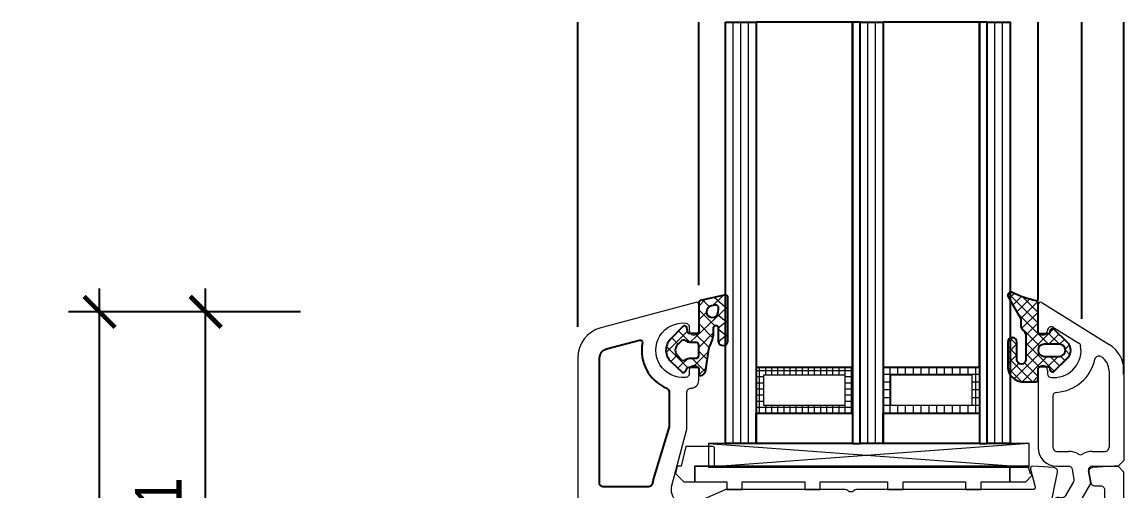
# Model space of a CAD drawing. Header units: millimetres. Extents: x 3514029 to 3516128, y -679430 to -676441.
# Drawn here: x 3514581 to 3515292, y -678413 to -678110 of the extents above; entities that cross this region are included whole.
import ezdxf

# ---------------------------------------------------------------- set-up
doc = ezdxf.new("R2010")
doc.units = ezdxf.units.MM
doc.header["$LTSCALE"] = 50
doc.header["$PDMODE"] = 65
doc.layers.get('0').update_dxf_attribs({"linetype": 'CONTINUOUS', "lineweight": 15})
doc.layers.get('DEFPOINTS').update_dxf_attribs({"linetype": 'CONTINUOUS'})
for name, color, linetype, lineweight in [('RAZMER', 4, 'CONTINUOUS', 13), ('VEKA_GLASS', 1, 'CONTINUOUS', 5), ('VEKA_GLASSDISTANCER', 5, 'CONTINUOUS', 5), ('VEKA_GLASSDISTANCER_INSIDE', 5, 'CONTINUOUS', 5), ('VEKA_GLASSINGBED', 1, 'CONTINUOUS', 5), ('VEKA_HATCH_ALU', 5, 'CONTINUOUS', 5), ('VEKA_HATCH_GASKET', 5, 'CONTINUOUS', 5), ('VEKA_HATCH_GLASS', 3, 'CONTINUOUS', 5), ('VEKA_HATCH_GLASSINGBED', 1, 'CONTINUOUS', 5), ('VEKA_PVC_ANCILLARY', 5, 'CONTINUOUS', 20), ('VEKA_PVC_INSIDE', 7, 'CONTINUOUS', 25), ('VEKA_PVC_OUTSIDE', 7, 'CONTINUOUS', 20)]:
    doc.layers.add(name, color=color, linetype=linetype, lineweight=lineweight)
for name, color, linetype in [('VEKA_CONTOUR', 7, 'CONTINUOUS'), ('VEKA_G_S1', 3, 'CONTINUOUS'), ('VEKA_G_S2', 92, 'CONTINUOUS'), ('VEKA_G_S3', 71, 'CONTINUOUS'), ('VEKA_G_S4', 3, 'CONTINUOUS'), ('VEKA_G_S5', 92, 'CONTINUOUS'), ('VEKA_G_S6', 71, 'CONTINUOUS'), ('VEKA_G_S7', 3, 'CONTINUOUS'), ('VEKA_GASKET', 5, 'CONTINUOUS'), ('VEKA_GASKET_INSIDE', 5, 'CONTINUOUS')]:
    doc.layers.add(name, color=color, linetype=linetype)
doc.styles.get("Standard").update_dxf_attribs({"font": 'ARIALN.TTF'})
doc.dimstyles.new('uzel-1', dxfattribs={"dimtxt": 30, "dimasz": 20, "dimexe": 20, "dimexo": 30, "dimgap": 15, "dimtad": 1, "dimdec": 0, "dimdsep": 46, "dimtxsty": 'Standard', "dimblk": 'ARCHTICK', "dimcen": 0.15, "dimdle": 15, "dimclrd": 256, "dimclre": 256, "dimclrt": 256, "dimadec": 0, "dimazin": 0, "dimtfac": 1.25, "dimtdec": 0, "dimtix": 1, "dimtmove": 2, "dimatfit": 3, "dimldrblk": '$RECOVER_071216113902-0', "dimfxl": 1, "dimtolj": 1, "dimarcsym": 0})

# ---------------------------------------------------------------- blocks, each defined once
blk = doc.blocks.new('VEKA_INSERT_50_17434511633184', base_point=(58.46, -4.93))
at = {"layer": 'VEKA_GLASS', "color": 1, "linetype": 'Continuous'}
blk.add_lwpolyline([(-15.55, 3.08), (-13.01, 3.08), (-13.01, 5.38, 0.414214), (-13.21, 5.58), (-16.69, 5.58), (-17.27, 3.08), (-17.79, 3.08), (-18.01, 2.14), (-16.94, 1.08), (-15.55, 1.08)], format="xyb", close=True, dxfattribs=at)
for points in [[(24.85, 3.08), (15.05, 3.08), (-15.55, 3.08), (-15.55, 1.08), (-11.45, 1.08), (-11.45, 0.08), (-9.45, 0.08), (-9.45, 1.08), (-1.45, 1.08), (-1.45, 0.08), (0.55, 0.08), (0.55, 1.08), (9.15, 1.08), (9.15, 0.08), (11.15, 0.08), (11.15, 1.08), (19.15, 1.08), (19.15, 0.08), (21.15, 0.08), (21.15, 1.08), (24.85, 1.08)], [(27.2, 3.08), (24.85, 3.08), (24.85, 1.08), (26.87, 1.08), (27.67, 1.88), (27.67, 2.08), (27.47, 2.08)]]:
    blk.add_lwpolyline(points, close=True, dxfattribs=at)
blk = doc.blocks.new('VEKA_INSERT_51_174345116323918', base_point=(2.82, 4.83))
at = {"layer": 'VEKA_GASKET', "color": 5, "linetype": 'Continuous'}
blk.add_lwpolyline([(3.17, 7.36), (3.21, 7.15, 0.354119), (3.5, 6.92), (4.42, 6.92, 0.414214), (4.72, 7.21), (4.72, 10.89, -0.359988), (4.95, 11.18, 0.070245), (8.03, 12.23, -0.74373), (8.54, 11.69), (7.01, 9, 0.130222), (6.95, 8.76), (6.95, 8.08, -0.21525), (6.62, 7.35, 0.21525), (6.29, 6.62), (6.29, 3.62, 1), (7.43, 3.62), (7.43, 5.89, -1), (8.6, 5.89), (8.6, 2.74, -0.414214), (6.66, 0.8), (5.01, 0.8, -0.414214), (4.72, 1.1), (4.72, 2.45, 0.414214), (4.42, 2.74), (3.5, 2.74, 0.378969), (3.21, 2.51), (3.17, 2.3, -0.589514), (2.68, 2.15), (0.99, 3.78, -0.423654), (0.99, 5.87), (2.68, 7.51, -0.589514)], format="xyb", close=True, dxfattribs=at)
at = {"layer": 'VEKA_GASKET_INSIDE', "color": 5, "linetype": 'Continuous'}
blk.add_lwpolyline([(2, 5.61), (3.94, 5.61, -1), (3.94, 4.05), (2, 4.05, -1)], format="xyb", close=True, dxfattribs=at)
at = {"layer": 'VEKA_HATCH_GASKET', "color": 5, "linetype": 'Continuous'}
for p, q in [((4.72, 8.32), (8.52, 12.12)), ((4.72, 9.69), (6.67, 11.64)), ((7.44, 9.75), (5.82, 11.38)), ((7.94, 10.63), (6.85, 11.71)), ((8.44, 11.5), (7.81, 12.12)), ((6.96, 8.86), (4.77, 11.06)), ((3.38, 5.61), (7.33, 9.56)), ((6.83, 7.62), (4.72, 9.73)), ((3.22, 7.11), (2.76, 7.57)), ((4.5, 5.36), (6.89, 7.75)), ((6.3, 6.78), (4.72, 8.36)), ((1.98, 5.61), (1.36, 6.23)), ((2, 5.61), (3.35, 6.95)), ((3.36, 5.61), (2.05, 6.91)), ((2.67, 2.16), (6.29, 5.78)), ((6.29, 4.04), (3.4, 6.93)), ((6.29, 5.42), (4.66, 7.04)), ((7.43, 5.55), (8.29, 6.4)), ((8.6, 5.85), (7.98, 6.47)), ((0.66, 4.26), (1.22, 4.83)), ((1.24, 4.98), (0.71, 5.51)), ((4.58, 2.7), (6.29, 4.4)), ((7.79, 1.17), (4.58, 4.39)), ((8.6, 4.48), (7.43, 5.65)), ((7.43, 4.17), (8.6, 5.34)), ((8.6, 3.11), (7.43, 4.27)), ((2.75, 2.1), (0.73, 4.11)), ((1.28, 3.51), (1.84, 4.07)), ((1.97, 2.83), (3.19, 4.05)), ((3.47, 2.74), (2.16, 4.05)), ((6.78, 0.81), (3.54, 4.05)), ((4.72, 1.46), (6.46, 3.21)), ((5.43, 0.8), (8.6, 3.97)), ((8.41, 1.92), (7.19, 3.15)), ((5.41, 0.8), (4.72, 1.5)), ((6.81, 0.81), (8.59, 2.59))]:
    blk.add_line(p, q, dxfattribs=at)
blk = doc.blocks.new('PH_GRPBLK')
at = {"layer": 'DEFPOINTS', "color": 0, "linetype": 'Continuous'}
blk.add_point((0, 0), dxfattribs=at)
blk = doc.blocks.new('A$C652157B0')
at = {"layer": 'VEKA_PVC_ANCILLARY', "color": 7, "linetype": 'Continuous'}
for p, q in [((0.3, 27), (0.3, 27)), ((0.46, 26.96), (9.1, 21.61)), ((0, 26.7), (0, 23.05)), ((0.3, 22.88), (0, 23.05)), ((1.96, 23.79), (5.22, 21.77)), ((8.03, 20.04), (8.1, 19.99)), ((0.3, 18.82), (0, 18.65)), ((0, 18.65), (0, 8.4)), ((1.2, 18.3), (1.2, 17.85)), ((1.7, 17.35), (2, 17.35)), ((9.1, 18.21), (9.1, 8.4)), ((11, 18.21), (11, 6.75)), ((1.9, 14.96), (1.9, 8.4)), ((2.4, 7.9), (3.91, 7.9)), ((6.96, 7.9), (8.6, 7.9)), ((2.4, 6), (3.91, 6)), ((6.96, 6), (10.25, 6)), ((11, 6.75), (10.25, 6)), ((4.62, 4.35), (4.4, 5.59)), ((6.75, 3.8), (6.47, 5.41)), ((3.55, 2.25), (4.56, 4.01)), ((4.7, 0.25), (6.75, 3.8)), ((2.65, 2), (3.11, 2)), ((2.65, 0), (4.27, 0))]:
    blk.add_line(p, q, dxfattribs=at)
for centre, radius, start, end in [((0.3, 26.7), 0.3, 58.2608, 180), ((2, 20.85), 3.5, 124.8499, 124.8499), ((2, 20.85), 3.5, 124.8499, 124.8499), ((0.6, 23.4), 0.6, 240, 358.181), ((1.7, 23.37), 0.5, 58.2608, 178.181), ((2, 20.85), 3.5, 270, 9.5822), ((4.96, 21.35), 0.5, 9.5822, 58.2608), ((7, 18.21), 4, 0, 58.2608), ((7.77, 19.61), 0.5, 58.2608, 167.8782), ((7, 18.21), 2.1, 0, 58.2608), ((0.6, 18.3), 0.6, 120, 120), ((0.6, 18.3), 0.6, 0, 120), ((2, 20.85), 5.4, 273.8874, 347.8782), ((1.7, 17.85), 0.5, 180, 270), ((2, 17.85), 0.5, 270, 270), ((2.4, 14.96), 0.5, 93.8874, 180), ((2.4, 8.4), 2.4, 180, 270), ((2.4, 8.4), 0.5, 180, 270), ((3.91, 5.5), 2.4, 58.3169, 90), ((5.43, 7.97), 0.5, 238.3169, 301.6831), ((6.96, 5.5), 2.4, 90, 121.6831), ((8.6, 8.4), 0.5, 270, 0), ((3.91, 5.5), 0.5, 10, 90), ((6.96, 5.5), 0.5, 90, 190), ((4.13, 4.26), 0.5, 330, 10), ((2.65, 1), 1, 90, 270), ((3.11, 2.5), 0.5, 270, 330), ((4.27, 0.5), 0.5, 270, 330)]:
    blk.add_arc(centre, radius, start, end, dxfattribs=at)
blk.add_blockref('PH_GRPBLK', (8.6, 7.9), dxfattribs=at)
blk = doc.blocks.new('*X15')
at = {"layer": 'VEKA_HATCH_ALU', "color": 5, "linetype": 'Continuous'}
for p, q in [((156, 116), (156, 121.88)), ((157, 120.9), (157, 121.88)), ((158, 120.9), (158, 121.88)), ((159, 120.9), (159, 121.88)), ((160, 120.9), (160, 121.88)), ((161, 120.9), (161, 121.88)), ((162, 120.9), (162, 121.88)), ((163, 120.9), (163, 121.88)), ((164, 120.9), (164, 121.88)), ((165, 120.9), (165, 121.88)), ((166, 120.9), (166, 121.88)), ((167, 116), (167, 121.88)), ((155.11, 121), (167.46, 121)), ((155.11, 120), (156.09, 120)), ((155.11, 119), (156.09, 119)), ((166.48, 120), (167.46, 120)), ((166.48, 119), (167.46, 119)), ((155.11, 118), (156.09, 118)), ((166.48, 118), (167.46, 118)), ((155.11, 117), (156.09, 117)), ((155.11, 116), (167.46, 116)), ((157, 116), (157, 116.98)), ((158, 116), (158, 116.98)), ((159, 116), (159, 116.98)), ((160, 116), (160, 116.98)), ((161, 116), (161, 116.98)), ((162, 116), (162, 116.98)), ((163, 116), (163, 116.98)), ((164, 116), (164, 116.98)), ((165, 116), (165, 116.98)), ((166, 116), (166, 116.98)), ((166.48, 117), (167.46, 117))]:
    blk.add_line(p, q, dxfattribs=at)
blk = doc.blocks.new('VEKA_INSERT_45_174345116812421', base_point=(3.84, 4.61))
at = {"layer": 'VEKA_GASKET', "color": 5, "linetype": 'Continuous'}
blk.add_lwpolyline([(9.1, 11.67), (6.08, 10.97, 0.349216), (5.84, 10.68), (5.84, 6.96, -0.414214), (5.64, 6.76), (4.7, 6.76, -0.36397), (4.4, 7.01), (4.31, 7.51, 0.614619), (3.8, 7.67), (2.2, 5.99, 0.415767), (2.27, 3.16), (3.66, 1.84, 0.484461), (4.13, 1.91), (4.36, 2.31, -0.267949), (4.62, 2.46), (5.64, 2.46, -0.414214), (5.84, 2.26), (5.84, 1.66, 0.598624), (6.31, 1.41, 0.214293), (6.75, 2.1), (7.12, 4.75, -0.093804), (7.24, 5.1, 0.154259), (7.73, 7.46, -0.443374), (8.03, 7.79), (8.04, 7.79, -0.414214), (8.34, 7.49), (8.34, 5.73, 0.8), (9.59, 5.73), (9.59, 11.47, 0.28384)], format="xyb", close=True, dxfattribs=at)
at = {"layer": 'VEKA_GASKET_INSIDE', "color": 5, "linetype": 'Continuous'}
for points in [[(8.32, 9.48), (8.38, 9.97, 0.520567), (7.89, 10.41), (7.48, 10.31, 2.050304)], [(5.54, 5.61), (4.81, 5.61, -0.162813), (4.21, 5.81, 0.38357), (3.54, 5.75), (3.11, 5.29, 0.394397), (3.11, 3.93), (3.54, 3.47, 0.38357), (4.21, 3.41, -0.162813), (4.81, 3.61), (5.54, 3.61, 0.414214), (5.84, 3.91), (5.84, 5.31, 0.414214)]]:
    blk.add_lwpolyline(points, format="xyb", close=True, dxfattribs=at)
at = {"layer": 'VEKA_HATCH_GASKET', "color": 5, "linetype": 'Continuous'}
for p, q in [((7.71, 10.37), (8.98, 11.64)), ((9.59, 9.84), (7.82, 11.37)), ((4.72, 5.61), (9.59, 10.23)), ((5.84, 10.27), (6.68, 11.11)), ((7.2, 10.22), (6.38, 11.04)), ((7.9, 7.75), (5.84, 9.81)), ((5.84, 8.5), (6.83, 9.49)), ((9.59, 8.08), (8.22, 9.2)), ((4.74, 5.61), (3.25, 7.1)), ((7.66, 6.22), (5.84, 8.04)), ((8.34, 7.47), (9.59, 8.47)), ((9.59, 6.31), (8.34, 7.31)), ((1.66, 4.32), (4.39, 7.05)), ((3.2, 5.38), (2.39, 6.19)), ((7.17, 4.95), (5.36, 6.76)), ((5.84, 4.97), (7.75, 6.87)), ((8.34, 5.7), (9.59, 6.7)), ((4.42, 2.39), (1.71, 5.11)), ((5.1, 2.46), (7.07, 4.43)), ((6.93, 3.42), (5.84, 4.5)), ((2.27, 3.16), (3.08, 3.97)), ((3.18, 2.3), (4.4, 3.52)), ((6.69, 1.89), (4.97, 3.61)), ((5.9, 1.49), (6.78, 2.37))]:
    blk.add_line(p, q, dxfattribs=at)
blk = doc.blocks.new('_ArchTick')
at = {"color": 0, "linetype": 'ByBlock', "const_width": 0.15}
blk.add_lwpolyline([(-0.5, -0.5), (0.5, 0.5)], dxfattribs=at)
blk = doc.blocks.new('*D19')
at = {"layer": 'DEFPOINTS', "color": 0, "linetype": 'Continuous', "ltscale": 0.002, "transparency": 16777216}
for p in [(3514630.86, -678297.2), (3514774.94, -678297.2), (3514774.94, -678884.88)]:
    blk.add_point(p, dxfattribs=at)
at = {"layer": 'RAZMER', "linetype": 'Continuous', "lineweight": -2, "ltscale": 0.002, "transparency": 16777216}
for p, q in [((3514630.86, -678899.88), (3514630.86, -678282.2)), ((3514744.94, -678297.2), (3514610.86, -678297.2)), ((3514744.94, -678884.88), (3514610.86, -678884.88))]:
    blk.add_line(p, q, dxfattribs=at)
at = {"layer": 'RAZMER', "linetype": 'Continuous', "lineweight": -2, "ltscale": 0.002, "transparency": 16777216, "xscale": 20, "yscale": 20, "zscale": 20}
for p, rotation in [((3514630.86, -678297.2), 90), ((3514630.86, -678884.88), 270)]:
    blk.add_blockref('_ArchTick', p, dxfattribs=dict(at, rotation=rotation))
at = {"layer": 'RAZMER', "linetype": 'Continuous', "ltscale": 0.002, "transparency": 16777216, "insert": (3514600.55, -678591.04), "char_height": 30, "attachment_point": 5, "rotation": 90}
blk.add_mtext('\\A1;118', dxfattribs=at)
blk = doc.blocks.new('$RECOVER_071216113902-0')
at = {"color": 0, "linetype": 'ByBlock'}
blk.add_line((-0.5, -0.5), (0.5, 0.5), dxfattribs=at)
blk = doc.blocks.new('*D21')
at = {"layer": 'DEFPOINTS', "color": 0, "linetype": 'Continuous', "ltscale": 0.002, "transparency": 16777216}
for p in [(3514699.27, -678297.2), (3514790.49, -678297.2), (3514790.49, -678548.95)]:
    blk.add_point(p, dxfattribs=at)
at = {"layer": 'RAZMER', "linetype": 'Continuous', "lineweight": -2, "ltscale": 0.002, "transparency": 16777216}
for p, q in [((3514699.27, -678563.95), (3514699.27, -678282.2)), ((3514760.49, -678297.2), (3514679.27, -678297.2)), ((3514760.49, -678548.95), (3514679.27, -678548.95))]:
    blk.add_line(p, q, dxfattribs=at)
at = {"layer": 'RAZMER', "linetype": 'Continuous', "lineweight": -2, "ltscale": 0.002, "transparency": 16777216, "xscale": 20, "yscale": 20, "zscale": 20}
for p, rotation in [((3514699.27, -678297.2), 90), ((3514699.27, -678548.95), 270)]:
    blk.add_blockref('_ArchTick', p, dxfattribs=dict(at, rotation=rotation))
at = {"layer": 'RAZMER', "linetype": 'Continuous', "ltscale": 0.002, "transparency": 16777216, "insert": (3514668.95, -678423.08), "char_height": 30, "attachment_point": 5, "rotation": 90}
blk.add_mtext('\\A1;51', dxfattribs=at)

msp = doc.modelspace()

# ---------------------------------------------------------------- linework, layer by layer
at = {"layer": 'VEKA_CONTOUR', "color": 1, "linetype": 'Continuous'}
for p, q in [((3514939.25, -678306.77), (3514939.25, -678110.33)), ((3515017.26, -678280.02), (3515017.26, -678110.33)), ((3515236.19, -678289.83), (3515236.19, -678110.33)), ((3515264.34, -678301.75), (3515264.34, -678110.33)), ((3515291.55, -678337.63), (3515291.55, -678110.33))]:
    msp.add_line(p, q, dxfattribs=at)
at = {"layer": 'VEKA_G_S1', "color": 3, "linetype": 'Continuous'}
msp.add_lwpolyline([(3515034.63, -678110.33), (3515054.36, -678110.33), (3515054.36, -678382.15), (3515034.63, -678382.15), (3515034.63, -678110.33)], close=True, dxfattribs=at)
at = {"layer": 'VEKA_G_S2', "color": 92, "linetype": 'Continuous'}
msp.add_lwpolyline([(3515054.36, -678110.33), (3515054.36, -678332.82), (3515116.45, -678332.82), (3515116.45, -678110.33)], close=True, dxfattribs=at)
at = {"layer": 'VEKA_G_S3', "color": 71, "linetype": 'Continuous'}
msp.add_lwpolyline([(3515121.38, -678110.33), (3515116.45, -678110.33), (3515116.45, -678382.15), (3515121.38, -678382.15), (3515121.38, -678110.33)], close=True, dxfattribs=at)
at = {"layer": 'VEKA_G_S4', "color": 3, "linetype": 'Continuous'}
msp.add_lwpolyline([(3515121.38, -678110.33), (3515136.18, -678110.33), (3515136.18, -678382.15), (3515121.38, -678382.15), (3515121.38, -678110.33)], close=True, dxfattribs=at)
at = {"layer": 'VEKA_G_S5', "color": 92, "linetype": 'Continuous'}
msp.add_lwpolyline([(3515136.18, -678110.33), (3515136.18, -678332.82), (3515198.36, -678332.82), (3515198.36, -678110.33)], close=True, dxfattribs=at)
at = {"layer": 'VEKA_G_S6', "color": 71, "linetype": 'Continuous'}
msp.add_lwpolyline([(3515203.29, -678110.33), (3515198.36, -678110.33), (3515198.36, -678382.15), (3515203.29, -678382.15), (3515203.29, -678110.33)], close=True, dxfattribs=at)
at = {"layer": 'VEKA_G_S7', "color": 3, "linetype": 'Continuous'}
msp.add_lwpolyline([(3515203.29, -678110.33), (3515218.09, -678110.33), (3515218.09, -678382.15), (3515203.29, -678382.15), (3515203.29, -678110.33)], close=True, dxfattribs=at)
at = {"layer": 'VEKA_GASKET', "color": 94, "linetype": 'Continuous'}
for points in [[(3515054.36, -678362.41), (3515116.45, -678362.41), (3515116.45, -678382.15), (3515054.36, -678382.15)], [(3515136.18, -678362.41), (3515198.36, -678362.41), (3515198.36, -678382.15), (3515136.18, -678382.15)]]:
    msp.add_lwpolyline(points, close=True, dxfattribs=at)
at = {"layer": 'VEKA_GLASSDISTANCER', "color": 5, "linetype": 'Continuous'}
for points in [[(3515054.36, -678332.82), (3515116.45, -678332.82), (3515116.45, -678362.41), (3515054.36, -678362.41), (3515054.36, -678332.82)], [(3515136.18, -678332.82), (3515198.36, -678332.82), (3515198.36, -678362.41), (3515136.18, -678362.41), (3515136.18, -678332.82)]]:
    msp.add_lwpolyline(points, close=True, dxfattribs=at)
at = {"layer": 'VEKA_GLASSDISTANCER_INSIDE', "color": 5, "linetype": 'Continuous'}
for points in [[(3515059.29, -678337.75), (3515111.52, -678337.75), (3515111.52, -678357.48), (3515059.29, -678357.48)], [(3515141.11, -678337.75), (3515193.43, -678337.75), (3515193.43, -678357.48), (3515141.11, -678357.48)]]:
    msp.add_lwpolyline(points, close=True, dxfattribs=at)
at = {"layer": 'VEKA_GLASSINGBED', "color": 1, "linetype": 'Continuous'}
msp.add_lwpolyline([(3515033.76, -678382.15), (3515023.69, -678382.15), (3515023.69, -678397.35), (3515230.44, -678397.35), (3515230.44, -678392.31), (3515230.44, -678382.15)], close=True, dxfattribs=at)
at = {"layer": 'VEKA_HATCH_ALU', "color": 5, "linetype": 'Continuous'}
for p, q in [((3515116.45, -678335.18), (3515054.36, -678335.18)), ((3515056.54, -678362.41), (3515056.54, -678332.82)), ((3515060.49, -678337.75), (3515060.49, -678332.82)), ((3515064.43, -678337.75), (3515064.43, -678332.82)), ((3515068.38, -678337.75), (3515068.38, -678332.82)), ((3515072.32, -678337.75), (3515072.32, -678332.82)), ((3515076.27, -678337.75), (3515076.27, -678332.82)), ((3515080.22, -678337.75), (3515080.22, -678332.82)), ((3515084.16, -678337.75), (3515084.16, -678332.82)), ((3515088.11, -678337.75), (3515088.11, -678332.82)), ((3515092.05, -678337.75), (3515092.05, -678332.82)), ((3515096, -678337.75), (3515096, -678332.82)), ((3515099.94, -678337.75), (3515099.94, -678332.82)), ((3515103.89, -678337.75), (3515103.89, -678332.82)), ((3515107.84, -678337.75), (3515107.84, -678332.82)), ((3515111.78, -678362.41), (3515111.78, -678332.82)), ((3515115.73, -678362.41), (3515115.73, -678332.82)), ((3515059.29, -678339.13), (3515054.36, -678339.13)), ((3515116.45, -678339.13), (3515111.52, -678339.13)), ((3515059.29, -678343.07), (3515054.36, -678343.07)), ((3515059.29, -678347.02), (3515054.36, -678347.02)), ((3515116.45, -678343.07), (3515111.52, -678343.07)), ((3515116.45, -678347.02), (3515111.52, -678347.02)), ((3515059.29, -678350.97), (3515054.36, -678350.97)), ((3515059.29, -678354.91), (3515054.36, -678354.91)), ((3515116.45, -678350.97), (3515111.52, -678350.97)), ((3515116.45, -678354.91), (3515111.52, -678354.91)), ((3515116.45, -678358.86), (3515054.36, -678358.86)), ((3515060.49, -678362.41), (3515060.49, -678357.48)), ((3515064.43, -678362.41), (3515064.43, -678357.48)), ((3515068.38, -678362.41), (3515068.38, -678357.48)), ((3515072.32, -678362.41), (3515072.32, -678357.48)), ((3515076.27, -678362.41), (3515076.27, -678357.48)), ((3515080.22, -678362.41), (3515080.22, -678357.48)), ((3515084.16, -678362.41), (3515084.16, -678357.48)), ((3515088.11, -678362.41), (3515088.11, -678357.48)), ((3515092.05, -678362.41), (3515092.05, -678357.48)), ((3515096, -678362.41), (3515096, -678357.48)), ((3515099.94, -678362.41), (3515099.94, -678357.48)), ((3515103.89, -678362.41), (3515103.89, -678357.48)), ((3515107.84, -678362.41), (3515107.84, -678357.48))]:
    msp.add_line(p, q, dxfattribs=at)
at = {"layer": 'VEKA_HATCH_GLASS', "color": 3, "linetype": 'Continuous'}
for p, q in [((3515039.56, -678382.15), (3515039.56, -678110.33)), ((3515044.49, -678382.15), (3515044.49, -678110.33)), ((3515049.42, -678382.15), (3515049.42, -678110.33)), ((3515126.32, -678382.15), (3515126.32, -678110.33)), ((3515131.25, -678382.15), (3515131.25, -678110.33)), ((3515208.22, -678382.15), (3515208.22, -678110.33)), ((3515213.15, -678382.15), (3515213.15, -678110.33))]:
    msp.add_line(p, q, dxfattribs=at)
at = {"layer": 'VEKA_HATCH_GLASSINGBED', "color": 1, "linetype": 'Continuous'}
for p, q in [((3515023.69, -678382.15), (3515230.44, -678397.35)), ((3515230.44, -678382.15), (3515023.69, -678397.35))]:
    msp.add_line(p, q, dxfattribs=at)
at = {"layer": 'VEKA_PVC_INSIDE', "linetype": 'Continuous'}
msp.add_lwpolyline([(3514988.01, -678405.31, 0.029868), (3514987.4, -678407.94, -0.365019), (3514984.92, -678410.03), (3514955.86, -678410.03, -0.414214), (3514953.35, -678407.51), (3514953.35, -678326.9, -0.339454), (3514957.82, -678321.06), (3514979.09, -678315.36, -0.551448), (3514980.97, -678317.1, 0.349877), (3514996.62, -678346.44, -0.29924), (3514998.14, -678348.75), (3514998.14, -678371.41)], format="xyb", close=True, dxfattribs=at)
at = {"layer": 'VEKA_PVC_OUTSIDE', "linetype": 'Continuous'}
for points in [[(3515243.38, -678426.89), (3515248.72, -678400.62, 0.454146), (3515246.42, -678397.6), (3515232.77, -678396.7, 0.51393), (3515231.21, -678398.59), (3515234.24, -678409.89, -0.493145), (3515232.78, -678411.79), (3515119, -678411.79, 0.201513), (3515117.2, -678412.55, -0.420084), (3515113.61, -678412.55, 0.201513), (3515111.81, -678411.79), (3515034.88, -678411.79), (3515013.74, -678421.02, -0.628383), (3514999.99, -678409.19), (3515009.71, -678372.9), (3515009.71, -678348.88, -0.414214), (3515012.23, -678346.37, 0.414214), (3515017.26, -678341.33), (3515017.26, -678333.05), (3515015.75, -678332.17, 0.57735), (3515011.22, -678334.79), (3515011.22, -678336.98, -0.38517), (3515008.96, -678339.48, -1.105542), (3515008.96, -678304.43, -0.38517), (3515011.22, -678306.93), (3515011.22, -678309.12, 0.57735), (3515015.75, -678311.74), (3515017.26, -678310.87), (3515017.26, -678292.51, 0.493145), (3515015.36, -678291.05), (3514954.17, -678307.45, 0.339454), (3514939.25, -678326.9), (3514939.25, -678578.38, 1)], [(3515291.55, -678678.53), (3515291.55, -678400.47), (3515287.78, -678396.69), (3515285.26, -678396.69), (3515271.26, -678397.62, 0.446275), (3515268.94, -678400.57), (3515270.11, -678407.2, 0.36397), (3515272.59, -678409.28), (3515276.46, -678409.28, -0.414214), (3515278.97, -678411.79), (3515278.97, -678429.41, -0.414214)]]:
    msp.add_lwpolyline(points, format="xyb", dxfattribs=at)

# ---------------------------------------------------------------- block references
at = {"color": 7, "linetype": 'Continuous', "xscale": 5.032869703135797, "yscale": -5.032869703135797, "zscale": 5.032869703135797, "rotation": 180}
msp.add_blockref('VEKA_INSERT_51_174345116323918', (3515245.75, -678321.96), dxfattribs=at)
at = {"color": 7, "linetype": 'Continuous', "xscale": 5.032869703135797, "yscale": 5.032869703135797, "zscale": 5.032869703135797}
for name, p in [('VEKA_INSERT_45_174345116812421', (3515007.21, -678321.95)), ('VEKA_INSERT_50_17434511633184', (3515387.18, -678436.96))]:
    msp.add_blockref(name, p, dxfattribs=at)
at = {"linetype": 'Continuous', "xscale": 5.032869703135797, "yscale": 5.032869703135797, "zscale": 5.032869703135797}
msp.add_blockref('A$C652157B0', (3515236.19, -678426.89), dxfattribs=at)
at = {"layer": 'VEKA_HATCH_ALU', "color": 5, "linetype": 'Continuous', "xscale": 5.032869703135797, "yscale": 5.032869703135797, "zscale": 5.032869703135797}
msp.add_blockref('*X15', (3514355.55, -678946.22), dxfattribs=at)

# ---------------------------------------------------------------- dimensions: what is measured, and where the dimension line sits
at = {"layer": 'RAZMER', "linetype": 'Continuous', "ltscale": 0.002}
for base, p1, p2, text, picture, middle in [((3514630.86, -678297.2), (3514774.94, -678884.88), (3514774.94, -678297.2), '118', '*D19', (3514600.55, -678591.04)), ((3514699.27, -678297.2), (3514790.49, -678548.95), (3514790.49, -678297.2), '51', '*D21', (3514668.95, -678423.08))]:
    dim = msp.add_linear_dim(base=base, p1=p1, p2=p2, angle=90, text=text, dimstyle='uzel-1', dxfattribs=at)
    dim.commit()
    dim.dimension.update_dxf_attribs({"geometry": picture, "text_midpoint": middle})

doc.saveas('drawing.dxf')
